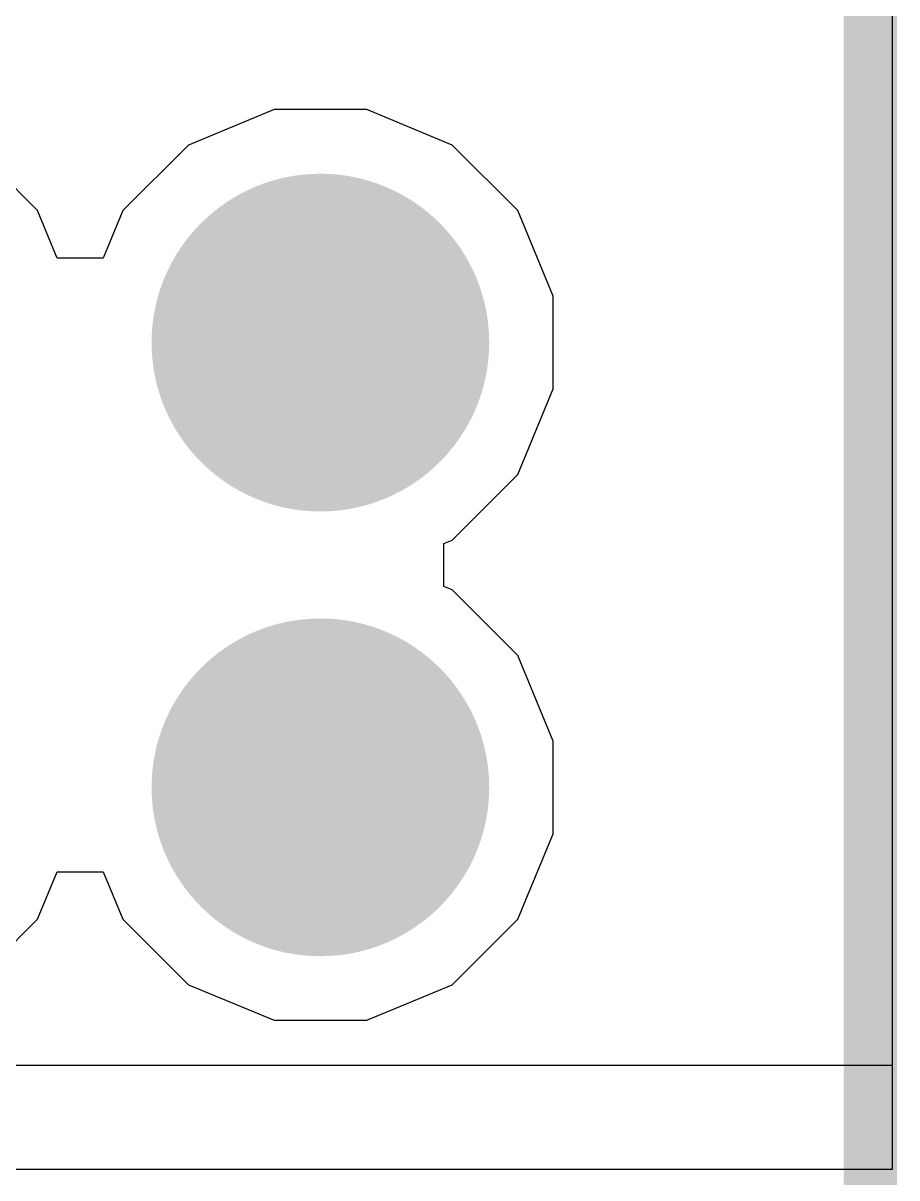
# Model space of a CAD drawing. Header units: inches. Extents: x -4 to 5258, y -4 to 5281.
# Drawn here: x 57.192 to 59.271, y 83.386 to 86.132 of the extents above; entities that cross this region are included whole.
import ezdxf

# ---------------------------------------------------------------- set-up
doc = ezdxf.new("R2010")
doc.units = ezdxf.units.IN
for name, color, linetype in [('Bottom Layer', 5, 'Continuous'), ('Bottom Solder', 6, 'Continuous'), ('Drill Drawing', 1, 'Continuous'), ('Layer 1', 16, 'Continuous'), ('Layer 2', 76, 'Continuous'), ('Top Layer', 1, 'Continuous'), ('Top Overlay', 2, 'Continuous'), ('Top Solder', 216, 'Continuous'), ('Via Holes', 16, 'Continuous')]:
    doc.layers.add(name, color=color, linetype=linetype)

# ---------------------------------------------------------------- blocks, each defined once
blk = doc.blocks.new('SOIC_8_12')
at = {"layer": 'Top Overlay'}
blk.add_lwpolyline([(1.9906, -2.4892, 0.127, 0.127, 0), (-1.9906, -2.4892, 0.127, 0.127, 0)], format="xyseb", dxfattribs=at)

msp = doc.modelspace()

# ---------------------------------------------------------------- hatches: boundary and pattern name
at = {"layer": 'Bottom Layer'}
h = msp.add_hatch(color=5, dxfattribs=at)
edge = h.paths.add_edge_path()
edge.add_arc((57.8997, 85.3725), 0.3, 0, 360)
h = msp.add_hatch(color=5, dxfattribs=at)
edge = h.paths.add_edge_path()
edge.add_arc((57.8997, 84.3148), 0.3, 0, 360)
at = {"layer": 'Bottom Solder'}
h = msp.add_hatch(color=6, dxfattribs=at)
edge = h.paths.add_edge_path()
edge.add_arc((57.8997, 85.3725), 0.4016, 0, 360)
h = msp.add_hatch(color=6, dxfattribs=at)
edge = h.paths.add_edge_path()
edge.add_arc((57.8997, 84.3148), 0.4016, 0, 360)
at = {"layer": 'Layer 1'}
h = msp.add_hatch(color=16, dxfattribs=at)
edge = h.paths.add_edge_path()
edge.add_arc((57.8997, 85.3725), 0.3, 0, 360)
h = msp.add_hatch(color=16, dxfattribs=at)
edge = h.paths.add_edge_path()
edge.add_arc((57.8997, 84.3148), 0.3, 0, 360)
at = {"layer": 'Layer 2'}
h = msp.add_hatch(color=76, dxfattribs=at)
edge = h.paths.add_edge_path()
edge.add_arc((57.8997, 85.3725), 0.3, 0, 360)
h = msp.add_hatch(color=76, dxfattribs=at)
edge = h.paths.add_edge_path()
edge.add_arc((57.8997, 84.3148), 0.3, 0, 360)
at = {"layer": 'Top Layer'}
h = msp.add_hatch(color=1, dxfattribs=at)
edge = h.paths.add_edge_path()
edge.add_arc((57.8997, 85.3725), 0.3, 0, 360)
h = msp.add_hatch(color=1, dxfattribs=at)
edge = h.paths.add_edge_path()
edge.add_arc((57.8997, 84.3148), 0.3, 0, 360)
at = {"layer": 'Top Solder'}
h = msp.add_hatch(color=216, dxfattribs=at)
edge = h.paths.add_edge_path()
edge.add_arc((57.8997, 85.3725), 0.4016, 0, 360)
h = msp.add_hatch(color=216, dxfattribs=at)
edge = h.paths.add_edge_path()
edge.add_arc((57.8997, 84.3148), 0.4016, 0, 360)
at = {"layer": 'Via Holes'}
h = msp.add_hatch(color=7, dxfattribs=at)
edge = h.paths.add_edge_path()
edge.add_arc((57.8997, 85.3725), 0.15, 0, 360)
h = msp.add_hatch(color=7, dxfattribs=at)
edge = h.paths.add_edge_path()
edge.add_arc((57.8997, 84.3148), 0.15, 0, 360)

# ---------------------------------------------------------------- linework, layer by layer
at = {"layer": 'Bottom Layer'}
for p, q in [((57.7895, 85.9265), (57.5859, 85.8421)), ((58.0099, 85.9265), (57.7895, 85.9265)), ((58.2135, 85.8421), (58.0099, 85.9265)), ((57.2263, 85.6863), (57.0705, 85.8421)), ((57.5859, 85.8421), (57.43, 85.6863)), ((58.3693, 85.6863), (58.2135, 85.8421)), ((57.2732, 85.5732), (57.2263, 85.6863)), ((57.43, 85.6863), (57.3832, 85.5732)), ((58.4537, 85.4827), (58.3693, 85.6863)), ((57.3832, 85.5732), (57.2732, 85.5732)), ((58.4537, 85.2623), (58.4537, 85.4827)), ((58.3693, 85.0586), (58.4537, 85.2623)), ((58.2135, 84.9028), (58.3693, 85.0586)), ((58.1933, 84.8944), (58.2135, 84.9028)), ((58.1933, 84.7928), (58.1933, 84.8944)), ((58.2135, 84.7844), (58.1933, 84.7928)), ((58.3693, 84.6286), (58.2135, 84.7844)), ((58.4537, 84.425), (58.3693, 84.6286)), ((58.4537, 84.2046), (58.4537, 84.425)), ((58.3693, 84.001), (58.4537, 84.2046)), ((57.2263, 84.001), (57.2732, 84.1141)), ((57.2732, 84.1141), (57.3832, 84.1141)), ((57.3832, 84.1141), (57.43, 84.001)), ((57.0705, 83.8451), (57.2263, 84.001)), ((57.43, 84.001), (57.5859, 83.8451)), ((58.2135, 83.8451), (58.3693, 84.001)), ((57.5859, 83.8451), (57.7895, 83.7608)), ((58.0099, 83.7608), (58.2135, 83.8451)), ((57.7895, 83.7608), (58.0099, 83.7608))]:
    msp.add_line(p, q, dxfattribs=at)
at = {"layer": 'Drill Drawing'}
for points in [[(57.7727, 85.4995, 0.0508, 0.0508, 0), (57.7727, 85.6265, 0.0508, 0.0508, 0)], [(57.7727, 85.6265, 0.0508, 0.0508, 0), (58.0267, 85.6265, 0.0508, 0.0508, 0)], [(58.0267, 85.4995, 0.0508, 0.0508, 0), (58.0267, 85.6265, 0.0508, 0.0508, 0)], [(57.8235, 85.4487, 0.0508, 0.0508, 0), (57.8235, 85.5249, 0.0508, 0.0508, 0)], [(57.8235, 85.5249, 0.0508, 0.0508, 0), (57.9759, 85.5249, 0.0508, 0.0508, 0)], [(57.9759, 85.4487, 0.0508, 0.0508, 0), (57.9759, 85.5249, 0.0508, 0.0508, 0)], [(57.6457, 85.2455, 0.0508, 0.0508, 0), (57.6457, 85.4995, 0.0508, 0.0508, 0)], [(57.6457, 85.4995, 0.0508, 0.0508, 0), (57.7727, 85.4995, 0.0508, 0.0508, 0)], [(58.0267, 85.4995, 0.0508, 0.0508, 0), (58.1537, 85.4995, 0.0508, 0.0508, 0)], [(58.1537, 85.2455, 0.0508, 0.0508, 0), (58.1537, 85.4995, 0.0508, 0.0508, 0)], [(57.7473, 85.2963, 0.0508, 0.0508, 0), (57.7473, 85.4487, 0.0508, 0.0508, 0)], [(57.7473, 85.4487, 0.0508, 0.0508, 0), (57.8235, 85.4487, 0.0508, 0.0508, 0)], [(57.9759, 85.4487, 0.0508, 0.0508, 0), (58.0521, 85.4487, 0.0508, 0.0508, 0)], [(58.0521, 85.2963, 0.0508, 0.0508, 0), (58.0521, 85.4487, 0.0508, 0.0508, 0)], [(57.7473, 85.2963, 0.0508, 0.0508, 0), (57.8235, 85.2963, 0.0508, 0.0508, 0)], [(57.8235, 85.2201, 0.0508, 0.0508, 0), (57.8235, 85.2963, 0.0508, 0.0508, 0)], [(57.9759, 85.2963, 0.0508, 0.0508, 0), (58.0521, 85.2963, 0.0508, 0.0508, 0)], [(57.9759, 85.2201, 0.0508, 0.0508, 0), (57.9759, 85.2963, 0.0508, 0.0508, 0)], [(57.6457, 85.2455, 0.0508, 0.0508, 0), (57.7727, 85.2455, 0.0508, 0.0508, 0)], [(57.7727, 85.1185, 0.0508, 0.0508, 0), (57.7727, 85.2455, 0.0508, 0.0508, 0)], [(58.0267, 85.2455, 0.0508, 0.0508, 0), (58.1537, 85.2455, 0.0508, 0.0508, 0)], [(58.0267, 85.1185, 0.0508, 0.0508, 0), (58.0267, 85.2455, 0.0508, 0.0508, 0)], [(57.8235, 85.2201, 0.0508, 0.0508, 0), (57.9759, 85.2201, 0.0508, 0.0508, 0)], [(57.7727, 85.1185, 0.0508, 0.0508, 0), (58.0267, 85.1185, 0.0508, 0.0508, 0)], [(57.7727, 84.4418, 0.0508, 0.0508, 0), (57.7727, 84.5688, 0.0508, 0.0508, 0)], [(57.7727, 84.5688, 0.0508, 0.0508, 0), (58.0267, 84.5688, 0.0508, 0.0508, 0)], [(58.0267, 84.4418, 0.0508, 0.0508, 0), (58.0267, 84.5688, 0.0508, 0.0508, 0)], [(57.8235, 84.391, 0.0508, 0.0508, 0), (57.8235, 84.4672, 0.0508, 0.0508, 0)], [(57.8235, 84.4672, 0.0508, 0.0508, 0), (57.9759, 84.4672, 0.0508, 0.0508, 0)], [(57.9759, 84.391, 0.0508, 0.0508, 0), (57.9759, 84.4672, 0.0508, 0.0508, 0)], [(57.6457, 84.1878, 0.0508, 0.0508, 0), (57.6457, 84.4418, 0.0508, 0.0508, 0)], [(57.6457, 84.4418, 0.0508, 0.0508, 0), (57.7727, 84.4418, 0.0508, 0.0508, 0)], [(58.0267, 84.4418, 0.0508, 0.0508, 0), (58.1537, 84.4418, 0.0508, 0.0508, 0)], [(58.1537, 84.1878, 0.0508, 0.0508, 0), (58.1537, 84.4418, 0.0508, 0.0508, 0)], [(57.7473, 84.2386, 0.0508, 0.0508, 0), (57.7473, 84.391, 0.0508, 0.0508, 0)], [(57.7473, 84.391, 0.0508, 0.0508, 0), (57.8235, 84.391, 0.0508, 0.0508, 0)], [(57.9759, 84.391, 0.0508, 0.0508, 0), (58.0521, 84.391, 0.0508, 0.0508, 0)], [(58.0521, 84.2386, 0.0508, 0.0508, 0), (58.0521, 84.391, 0.0508, 0.0508, 0)], [(57.7473, 84.2386, 0.0508, 0.0508, 0), (57.8235, 84.2386, 0.0508, 0.0508, 0)], [(57.8235, 84.1624, 0.0508, 0.0508, 0), (57.8235, 84.2386, 0.0508, 0.0508, 0)], [(57.9759, 84.2386, 0.0508, 0.0508, 0), (58.0521, 84.2386, 0.0508, 0.0508, 0)], [(57.9759, 84.1624, 0.0508, 0.0508, 0), (57.9759, 84.2386, 0.0508, 0.0508, 0)], [(57.6457, 84.1878, 0.0508, 0.0508, 0), (57.7727, 84.1878, 0.0508, 0.0508, 0)], [(57.7727, 84.0608, 0.0508, 0.0508, 0), (57.7727, 84.1878, 0.0508, 0.0508, 0)], [(58.0267, 84.1878, 0.0508, 0.0508, 0), (58.1537, 84.1878, 0.0508, 0.0508, 0)], [(58.0267, 84.0608, 0.0508, 0.0508, 0), (58.0267, 84.1878, 0.0508, 0.0508, 0)], [(57.8235, 84.1624, 0.0508, 0.0508, 0), (57.9759, 84.1624, 0.0508, 0.0508, 0)], [(57.7727, 84.0608, 0.0508, 0.0508, 0), (58.0267, 84.0608, 0.0508, 0.0508, 0)]]:
    msp.add_lwpolyline(points, format="xyseb", dxfattribs=at)
for points in [[(57.76, 85.6265, 0.0254, 0.0254, 1), (57.7854, 85.6265, 0.0254, 0.0254, 1)], [(57.76, 85.6265, 0.0254, 0.0254, 1), (57.7854, 85.6265, 0.0254, 0.0254, 1)], [(58.014, 85.6265, 0.0254, 0.0254, 1), (58.0394, 85.6265, 0.0254, 0.0254, 1)], [(58.014, 85.6265, 0.0254, 0.0254, 1), (58.0394, 85.6265, 0.0254, 0.0254, 1)], [(57.8108, 85.5249, 0.0254, 0.0254, 1), (57.8362, 85.5249, 0.0254, 0.0254, 1)], [(57.8108, 85.5249, 0.0254, 0.0254, 1), (57.8362, 85.5249, 0.0254, 0.0254, 1)], [(57.9632, 85.5249, 0.0254, 0.0254, 1), (57.9886, 85.5249, 0.0254, 0.0254, 1)], [(57.9632, 85.5249, 0.0254, 0.0254, 1), (57.9886, 85.5249, 0.0254, 0.0254, 1)], [(57.633, 85.4995, 0.0254, 0.0254, 1), (57.6584, 85.4995, 0.0254, 0.0254, 1)], [(57.633, 85.4995, 0.0254, 0.0254, 1), (57.6584, 85.4995, 0.0254, 0.0254, 1)], [(57.76, 85.4995, 0.0254, 0.0254, 1), (57.7854, 85.4995, 0.0254, 0.0254, 1)], [(57.76, 85.4995, 0.0254, 0.0254, 1), (57.7854, 85.4995, 0.0254, 0.0254, 1)], [(58.014, 85.4995, 0.0254, 0.0254, 1), (58.0394, 85.4995, 0.0254, 0.0254, 1)], [(58.014, 85.4995, 0.0254, 0.0254, 1), (58.0394, 85.4995, 0.0254, 0.0254, 1)], [(58.141, 85.4995, 0.0254, 0.0254, 1), (58.1664, 85.4995, 0.0254, 0.0254, 1)], [(58.141, 85.4995, 0.0254, 0.0254, 1), (58.1664, 85.4995, 0.0254, 0.0254, 1)], [(57.7346, 85.4487, 0.0254, 0.0254, 1), (57.76, 85.4487, 0.0254, 0.0254, 1)], [(57.7346, 85.4487, 0.0254, 0.0254, 1), (57.76, 85.4487, 0.0254, 0.0254, 1)], [(57.8108, 85.4487, 0.0254, 0.0254, 1), (57.8362, 85.4487, 0.0254, 0.0254, 1)], [(57.8108, 85.4487, 0.0254, 0.0254, 1), (57.8362, 85.4487, 0.0254, 0.0254, 1)], [(57.9632, 85.4487, 0.0254, 0.0254, 1), (57.9886, 85.4487, 0.0254, 0.0254, 1)], [(57.9632, 85.4487, 0.0254, 0.0254, 1), (57.9886, 85.4487, 0.0254, 0.0254, 1)], [(58.0394, 85.4487, 0.0254, 0.0254, 1), (58.0648, 85.4487, 0.0254, 0.0254, 1)], [(58.0394, 85.4487, 0.0254, 0.0254, 1), (58.0648, 85.4487, 0.0254, 0.0254, 1)], [(57.7346, 85.2963, 0.0254, 0.0254, 1), (57.76, 85.2963, 0.0254, 0.0254, 1)], [(57.7346, 85.2963, 0.0254, 0.0254, 1), (57.76, 85.2963, 0.0254, 0.0254, 1)], [(57.8108, 85.2963, 0.0254, 0.0254, 1), (57.8362, 85.2963, 0.0254, 0.0254, 1)], [(57.8108, 85.2963, 0.0254, 0.0254, 1), (57.8362, 85.2963, 0.0254, 0.0254, 1)], [(57.9632, 85.2963, 0.0254, 0.0254, 1), (57.9886, 85.2963, 0.0254, 0.0254, 1)], [(57.9632, 85.2963, 0.0254, 0.0254, 1), (57.9886, 85.2963, 0.0254, 0.0254, 1)], [(58.0394, 85.2963, 0.0254, 0.0254, 1), (58.0648, 85.2963, 0.0254, 0.0254, 1)], [(58.0394, 85.2963, 0.0254, 0.0254, 1), (58.0648, 85.2963, 0.0254, 0.0254, 1)], [(57.633, 85.2455, 0.0254, 0.0254, 1), (57.6584, 85.2455, 0.0254, 0.0254, 1)], [(57.633, 85.2455, 0.0254, 0.0254, 1), (57.6584, 85.2455, 0.0254, 0.0254, 1)], [(57.76, 85.2455, 0.0254, 0.0254, 1), (57.7854, 85.2455, 0.0254, 0.0254, 1)], [(57.76, 85.2455, 0.0254, 0.0254, 1), (57.7854, 85.2455, 0.0254, 0.0254, 1)], [(58.014, 85.2455, 0.0254, 0.0254, 1), (58.0394, 85.2455, 0.0254, 0.0254, 1)], [(58.014, 85.2455, 0.0254, 0.0254, 1), (58.0394, 85.2455, 0.0254, 0.0254, 1)], [(58.141, 85.2455, 0.0254, 0.0254, 1), (58.1664, 85.2455, 0.0254, 0.0254, 1)], [(58.141, 85.2455, 0.0254, 0.0254, 1), (58.1664, 85.2455, 0.0254, 0.0254, 1)], [(57.8108, 85.2201, 0.0254, 0.0254, 1), (57.8362, 85.2201, 0.0254, 0.0254, 1)], [(57.8108, 85.2201, 0.0254, 0.0254, 1), (57.8362, 85.2201, 0.0254, 0.0254, 1)], [(57.9632, 85.2201, 0.0254, 0.0254, 1), (57.9886, 85.2201, 0.0254, 0.0254, 1)], [(57.9632, 85.2201, 0.0254, 0.0254, 1), (57.9886, 85.2201, 0.0254, 0.0254, 1)], [(57.76, 85.1185, 0.0254, 0.0254, 1), (57.7854, 85.1185, 0.0254, 0.0254, 1)], [(57.76, 85.1185, 0.0254, 0.0254, 1), (57.7854, 85.1185, 0.0254, 0.0254, 1)], [(58.014, 85.1185, 0.0254, 0.0254, 1), (58.0394, 85.1185, 0.0254, 0.0254, 1)], [(58.014, 85.1185, 0.0254, 0.0254, 1), (58.0394, 85.1185, 0.0254, 0.0254, 1)], [(57.76, 84.5688, 0.0254, 0.0254, 1), (57.7854, 84.5688, 0.0254, 0.0254, 1)], [(57.76, 84.5688, 0.0254, 0.0254, 1), (57.7854, 84.5688, 0.0254, 0.0254, 1)], [(58.014, 84.5688, 0.0254, 0.0254, 1), (58.0394, 84.5688, 0.0254, 0.0254, 1)], [(58.014, 84.5688, 0.0254, 0.0254, 1), (58.0394, 84.5688, 0.0254, 0.0254, 1)], [(57.8108, 84.4672, 0.0254, 0.0254, 1), (57.8362, 84.4672, 0.0254, 0.0254, 1)], [(57.8108, 84.4672, 0.0254, 0.0254, 1), (57.8362, 84.4672, 0.0254, 0.0254, 1)], [(57.9632, 84.4672, 0.0254, 0.0254, 1), (57.9886, 84.4672, 0.0254, 0.0254, 1)], [(57.9632, 84.4672, 0.0254, 0.0254, 1), (57.9886, 84.4672, 0.0254, 0.0254, 1)], [(57.633, 84.4418, 0.0254, 0.0254, 1), (57.6584, 84.4418, 0.0254, 0.0254, 1)], [(57.633, 84.4418, 0.0254, 0.0254, 1), (57.6584, 84.4418, 0.0254, 0.0254, 1)], [(57.76, 84.4418, 0.0254, 0.0254, 1), (57.7854, 84.4418, 0.0254, 0.0254, 1)], [(57.76, 84.4418, 0.0254, 0.0254, 1), (57.7854, 84.4418, 0.0254, 0.0254, 1)], [(58.014, 84.4418, 0.0254, 0.0254, 1), (58.0394, 84.4418, 0.0254, 0.0254, 1)], [(58.014, 84.4418, 0.0254, 0.0254, 1), (58.0394, 84.4418, 0.0254, 0.0254, 1)], [(58.141, 84.4418, 0.0254, 0.0254, 1), (58.1664, 84.4418, 0.0254, 0.0254, 1)], [(58.141, 84.4418, 0.0254, 0.0254, 1), (58.1664, 84.4418, 0.0254, 0.0254, 1)], [(57.7346, 84.391, 0.0254, 0.0254, 1), (57.76, 84.391, 0.0254, 0.0254, 1)], [(57.7346, 84.391, 0.0254, 0.0254, 1), (57.76, 84.391, 0.0254, 0.0254, 1)], [(57.8108, 84.391, 0.0254, 0.0254, 1), (57.8362, 84.391, 0.0254, 0.0254, 1)], [(57.8108, 84.391, 0.0254, 0.0254, 1), (57.8362, 84.391, 0.0254, 0.0254, 1)], [(57.9632, 84.391, 0.0254, 0.0254, 1), (57.9886, 84.391, 0.0254, 0.0254, 1)], [(57.9632, 84.391, 0.0254, 0.0254, 1), (57.9886, 84.391, 0.0254, 0.0254, 1)], [(58.0394, 84.391, 0.0254, 0.0254, 1), (58.0648, 84.391, 0.0254, 0.0254, 1)], [(58.0394, 84.391, 0.0254, 0.0254, 1), (58.0648, 84.391, 0.0254, 0.0254, 1)], [(57.7346, 84.2386, 0.0254, 0.0254, 1), (57.76, 84.2386, 0.0254, 0.0254, 1)], [(57.7346, 84.2386, 0.0254, 0.0254, 1), (57.76, 84.2386, 0.0254, 0.0254, 1)], [(57.8108, 84.2386, 0.0254, 0.0254, 1), (57.8362, 84.2386, 0.0254, 0.0254, 1)], [(57.8108, 84.2386, 0.0254, 0.0254, 1), (57.8362, 84.2386, 0.0254, 0.0254, 1)], [(57.9632, 84.2386, 0.0254, 0.0254, 1), (57.9886, 84.2386, 0.0254, 0.0254, 1)], [(57.9632, 84.2386, 0.0254, 0.0254, 1), (57.9886, 84.2386, 0.0254, 0.0254, 1)], [(58.0394, 84.2386, 0.0254, 0.0254, 1), (58.0648, 84.2386, 0.0254, 0.0254, 1)], [(58.0394, 84.2386, 0.0254, 0.0254, 1), (58.0648, 84.2386, 0.0254, 0.0254, 1)], [(57.633, 84.1878, 0.0254, 0.0254, 1), (57.6584, 84.1878, 0.0254, 0.0254, 1)], [(57.633, 84.1878, 0.0254, 0.0254, 1), (57.6584, 84.1878, 0.0254, 0.0254, 1)], [(57.76, 84.1878, 0.0254, 0.0254, 1), (57.7854, 84.1878, 0.0254, 0.0254, 1)], [(57.76, 84.1878, 0.0254, 0.0254, 1), (57.7854, 84.1878, 0.0254, 0.0254, 1)], [(58.014, 84.1878, 0.0254, 0.0254, 1), (58.0394, 84.1878, 0.0254, 0.0254, 1)], [(58.014, 84.1878, 0.0254, 0.0254, 1), (58.0394, 84.1878, 0.0254, 0.0254, 1)], [(58.141, 84.1878, 0.0254, 0.0254, 1), (58.1664, 84.1878, 0.0254, 0.0254, 1)], [(58.141, 84.1878, 0.0254, 0.0254, 1), (58.1664, 84.1878, 0.0254, 0.0254, 1)], [(57.8108, 84.1624, 0.0254, 0.0254, 1), (57.8362, 84.1624, 0.0254, 0.0254, 1)], [(57.8108, 84.1624, 0.0254, 0.0254, 1), (57.8362, 84.1624, 0.0254, 0.0254, 1)], [(57.9632, 84.1624, 0.0254, 0.0254, 1), (57.9886, 84.1624, 0.0254, 0.0254, 1)], [(57.9632, 84.1624, 0.0254, 0.0254, 1), (57.9886, 84.1624, 0.0254, 0.0254, 1)], [(57.76, 84.0608, 0.0254, 0.0254, 1), (57.7854, 84.0608, 0.0254, 0.0254, 1)], [(57.76, 84.0608, 0.0254, 0.0254, 1), (57.7854, 84.0608, 0.0254, 0.0254, 1)], [(58.014, 84.0608, 0.0254, 0.0254, 1), (58.0394, 84.0608, 0.0254, 0.0254, 1)], [(58.014, 84.0608, 0.0254, 0.0254, 1), (58.0394, 84.0608, 0.0254, 0.0254, 1)]]:
    msp.add_lwpolyline(points, format="xyseb", close=True, dxfattribs=at)
at = {"layer": 'Layer 1'}
for p, q in [((57.7895, 85.9265), (57.5859, 85.8421)), ((58.0099, 85.9265), (57.7895, 85.9265)), ((58.2135, 85.8421), (58.0099, 85.9265)), ((57.2263, 85.6863), (57.0705, 85.8421)), ((57.5859, 85.8421), (57.43, 85.6863)), ((58.3693, 85.6863), (58.2135, 85.8421)), ((57.2732, 85.5732), (57.2263, 85.6863)), ((57.43, 85.6863), (57.3832, 85.5732)), ((58.4537, 85.4827), (58.3693, 85.6863)), ((57.3832, 85.5732), (57.2732, 85.5732)), ((58.4537, 85.2623), (58.4537, 85.4827)), ((58.3693, 85.0586), (58.4537, 85.2623)), ((58.2135, 84.9028), (58.3693, 85.0586)), ((58.1933, 84.8944), (58.2135, 84.9028)), ((58.1933, 84.7928), (58.1933, 84.8944)), ((58.2135, 84.7844), (58.1933, 84.7928)), ((58.3693, 84.6286), (58.2135, 84.7844)), ((58.4537, 84.425), (58.3693, 84.6286)), ((58.4537, 84.2046), (58.4537, 84.425)), ((58.3693, 84.001), (58.4537, 84.2046)), ((57.2263, 84.001), (57.2732, 84.1141)), ((57.2732, 84.1141), (57.3832, 84.1141)), ((57.3832, 84.1141), (57.43, 84.001)), ((57.0705, 83.8451), (57.2263, 84.001)), ((57.43, 84.001), (57.5859, 83.8451)), ((58.2135, 83.8451), (58.3693, 84.001)), ((57.5859, 83.8451), (57.7895, 83.7608)), ((58.0099, 83.7608), (58.2135, 83.8451)), ((57.7895, 83.7608), (58.0099, 83.7608))]:
    msp.add_line(p, q, dxfattribs=at)
at = {"layer": 'Layer 2'}
for p, q in [((59.2596, 96.2691), (59.2596, 83.406)), ((59.1326, 83.406), (54.0361, 83.406)), ((59.2596, 83.406), (59.1326, 83.406))]:
    msp.add_line(p, q, dxfattribs=at)
at = {"layer": 'Top Layer'}
for p, q in [((59.2596, 96.2691), (59.2596, 83.6534)), ((59.2596, 83.6534), (55.5192, 83.6534))]:
    msp.add_line(p, q, dxfattribs=at)

# ---------------------------------------------------------------- block references
at = {"rotation": 90}
msp.add_blockref('SOIC_8_12', (56.7186, 85.037), dxfattribs=at)

doc.saveas('drawing.dxf')
